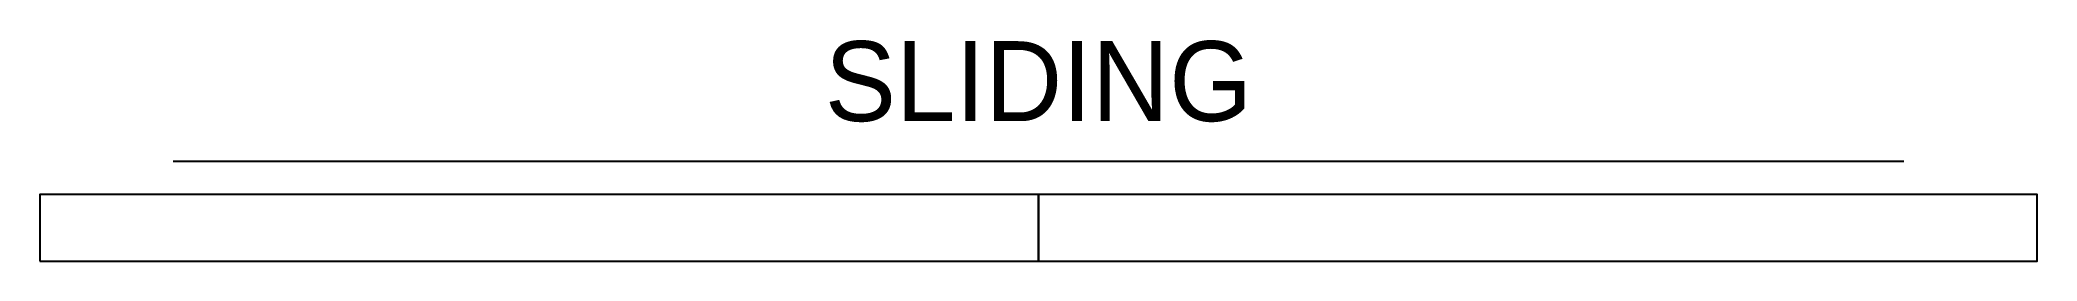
# Model space of a CAD drawing. Header units: metres. Extents: x 0 to 3, y -0.05 to 0.28.
import ezdxf
from ezdxf.enums import TextEntityAlignment as Align

# ---------------------------------------------------------------- set-up
doc = ezdxf.new("R2010")
doc.units = ezdxf.units.M

msp = doc.modelspace()

# ---------------------------------------------------------------- linework, layer by layer
msp.add_line((0.2, 0.1), (2.8, 0.1))
for points in [[(0, -0.05), (1.5, -0.05), (1.5, 0.05), (0, 0.05)], [(1.5, -0.05), (3, -0.05), (3, 0.05), (1.5, 0.05)]]:
    msp.add_lwpolyline(points, close=True)

# ---------------------------------------------------------------- texts
msp.add_text('SLIDING', height=0.12).set_placement((1.5, 0.22), align=Align.MIDDLE_CENTER)

doc.saveas('drawing.dxf')
